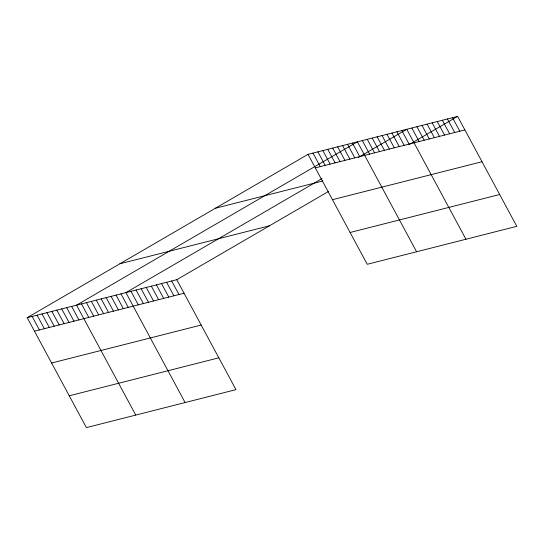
<?xml version="1.0" encoding="UTF-8"?>
<svg xmlns="http://www.w3.org/2000/svg" width="544" height="544" viewBox="0 0 544 544"><rect width="100%" height="100%" fill="white"/><g stroke="black" fill="none" stroke-linecap="round" stroke-linejoin="round"><path stroke-width="0.82" d="M27.2 317.676L176.766 279.704L235.96 389.64L86.394 427.611L27.2 317.676L308.04 154.36L457.606 116.389L516.8 226.324L367.234 264.296L308.04 154.36M322.041 178.561L125.916 292.618L185.11 402.553M358.244 157.508L406.756 129.302L465.95 239.238M176.766 279.704L328.42 191.515M409.095 144.602L457.606 116.389M315.323 167.885L464.889 129.914M215.363 208.25L322.796 180.982M332.452 199.696L482.018 161.731M119.877 263.779L269.443 225.814M350.105 232.478L499.671 194.507M34.483 331.194L184.049 293.23M51.612 363.011L201.178 325.047M69.265 395.794L218.831 357.823M452.52 117.681L459.802 131.206M447.433 118.973L454.716 132.498M442.347 120.265L449.63 133.79M437.267 121.557L444.543 135.075M432.181 122.842L439.464 136.367M427.094 124.134L434.377 137.659M422.008 125.426L429.291 138.951M416.922 126.718L424.204 140.243M411.835 128.01L419.118 141.535M401.819 130.553L409.102 144.078M396.882 131.804L404.165 145.33M391.945 133.056L399.228 146.581M387.008 134.314L394.291 147.832M382.072 135.565L389.354 149.09M377.142 136.816L384.418 150.341M372.205 138.067L379.488 151.592M367.268 139.325L374.551 152.844M362.331 140.576L369.614 154.102M416.588 251.763L357.394 141.828L76.554 305.143L135.748 415.079M352.458 143.079L359.74 156.604M347.528 144.337L354.804 157.855M342.591 145.588L349.874 159.113M337.654 146.839L344.937 160.364M332.717 148.097L340 161.616M327.78 149.348L335.063 162.867M322.844 150.6L330.126 164.125M317.914 151.851L325.19 165.376M312.977 153.109L320.26 166.627M171.68 280.996L178.962 294.522M166.593 282.288L173.876 295.814M161.514 283.58L168.79 297.099M156.427 284.872L163.71 298.391M151.341 286.158L158.624 299.683M146.254 287.45L153.537 300.975M141.168 288.742L148.451 302.267M136.082 290.034L143.364 303.559M131.002 291.326L138.278 304.851M120.979 293.869L128.262 307.394M116.042 295.12L123.325 308.645M111.105 296.371L118.388 309.896M106.168 297.629L113.451 311.148M101.238 298.88L108.514 312.406M96.302 300.132L103.584 313.657M91.365 301.383L98.648 314.908M86.428 302.641L93.711 316.159M81.491 303.892L88.774 317.417M71.624 306.394L78.9 319.92M66.688 307.652L73.97 321.171M61.751 308.904L69.034 322.429M56.814 310.155L64.097 323.68M51.877 311.406L59.16 324.931M46.94 312.664L54.223 326.182M42.01 313.915L49.286 327.44M37.074 315.166L44.35 328.692M32.137 316.424L39.42 329.943"/></g></svg>
